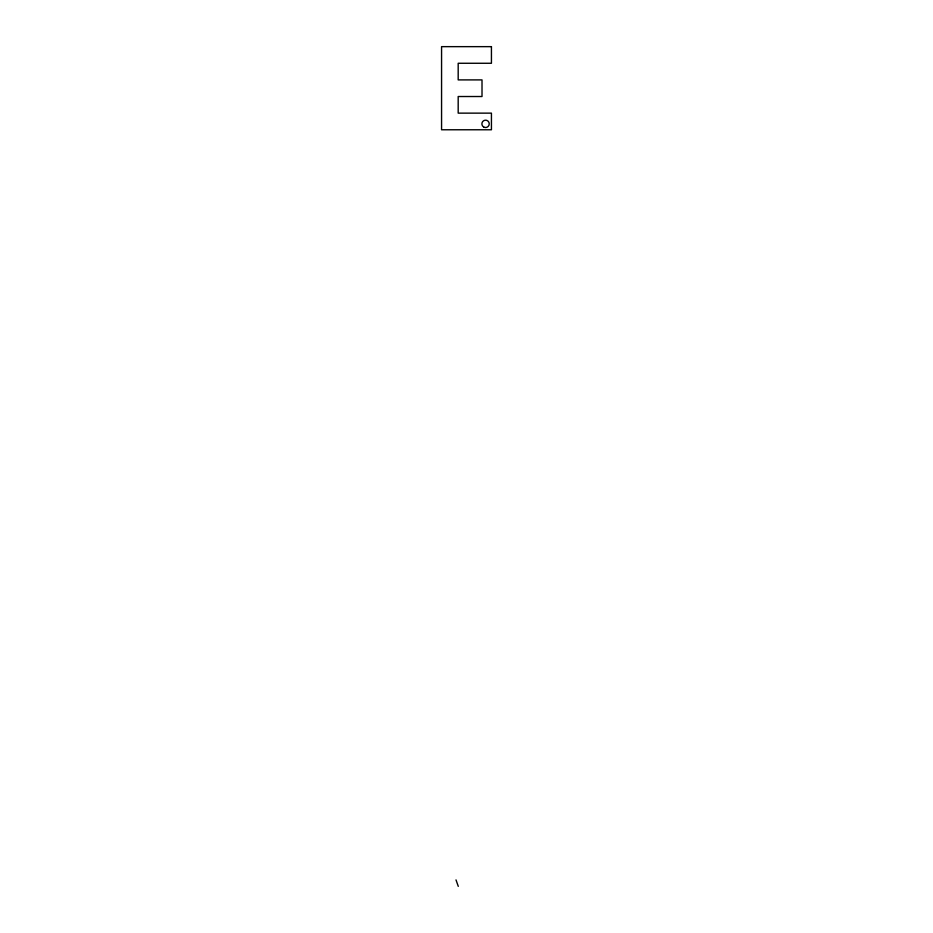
<?xml version="1.0" encoding="UTF-8"?>
<svg xmlns="http://www.w3.org/2000/svg" width="933" height="933" viewBox="0 0 933 933"><rect width="100%" height="100%" fill="white"/><g stroke="black" fill="none" stroke-linecap="round" stroke-linejoin="round"><path stroke-width="1.4" d="M456.004 879.901L458.278 886.35M491.434 46.65L441.566 46.65L441.566 129.769L491.434 129.769L491.434 113.138L458.185 113.138L458.185 96.519L482.011 96.519L482.011 79.9L458.185 79.9L458.185 63.269L491.434 63.269L491.434 46.65M483.714 127.051A3.697 3.697 0 0 0 489.254 123.856A3.697 3.697 0 0 0 483.714 120.66A3.697 3.697 0 0 0 483.714 127.051"/></g></svg>
